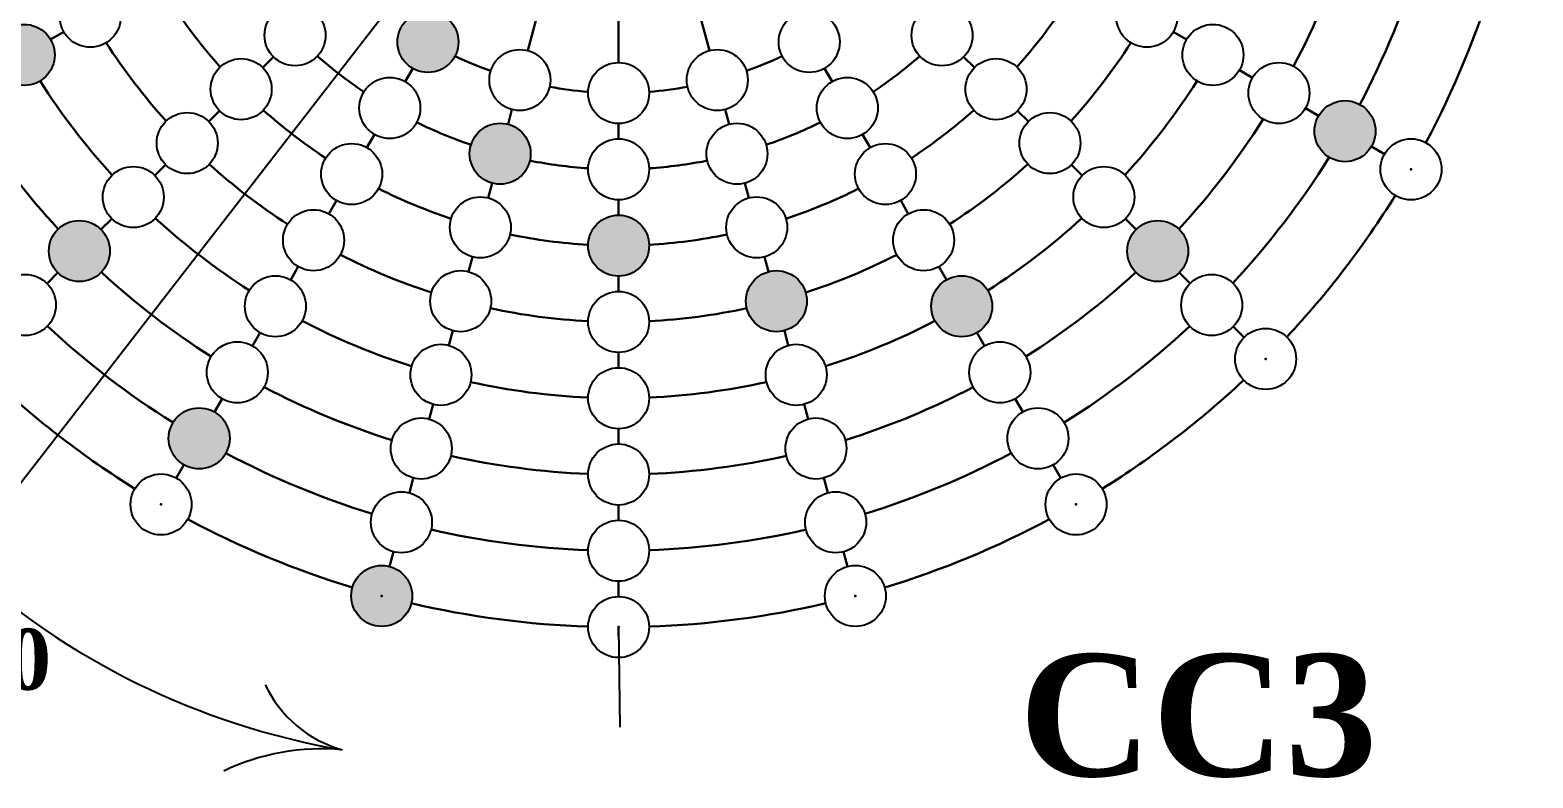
# Model space of a CAD drawing. Header units: inches. Extents: x 53 to 275, y 28 to 179.
# Drawn here: x 186.91 to 211.54, y 143 to 155.25 of the extents above; entities that cross this region are included whole.
import ezdxf

# ---------------------------------------------------------------- set-up
doc = ezdxf.new("R2010")
doc.units = ezdxf.units.IN
doc.header["$MEASUREMENT"] = 0

msp = doc.modelspace()

# ---------------------------------------------------------------- hatches: boundary and pattern name
h = msp.add_hatch(color=256)
h.set_gradient(color1=(214, 0, 214), color2=(250, 0, 250), one_color=1, tint=0.49)
h.paths.add_polyline_path([(193.174, 145.98, 1), (192.174, 145.98, 1)])
h.paths.add_polyline_path([(190.181, 148.561, 1), (189.181, 148.561, 1)])
h.paths.add_polyline_path([(188.217, 151.63, 1), (187.217, 151.63, 1)])
h.paths.add_polyline_path([(187.313, 154.844, 1), (186.313, 154.844, 1)])
h.paths.add_polyline_path([(187.397, 157.881, 1), (186.397, 157.881, 1)])
h.paths.add_polyline_path([(188.306, 160.469, 1), (187.306, 160.469, 1)])
h.paths.add_polyline_path([(189.812, 162.41, 1), (188.812, 162.41, 1)])
h.paths.add_polyline_path([(191.643, 163.594, 1), (190.643, 163.594, 1)])
h.paths.add_polyline_path([(200.181, 165.881, 1), (199.181, 165.881, 1)])
h.paths.add_polyline_path([(198.997, 167.713, 1), (197.997, 167.713, 1)])
h.paths.add_polyline_path([(197.056, 169.219, 1), (196.056, 169.219, 1)])
h.paths.add_polyline_path([(194.468, 170.128, 1), (193.468, 170.128, 1)])
h.paths.add_polyline_path([(191.431, 170.211, 1), (190.431, 170.211, 1)])
h.paths.add_polyline_path([(188.217, 169.308, 1), (187.217, 169.308, 1)])
h.paths.add_polyline_path([(185.148, 167.344, 1), (184.148, 167.344, 1)])
h.paths.add_polyline_path([(182.567, 164.351, 1), (181.567, 164.351, 1)])
h.paths.add_polyline_path([(193.931, 155.056, 1), (192.931, 155.056, 1)])
h.paths.add_polyline_path([(195.115, 153.224, 1), (194.115, 153.224, 1)])
h.paths.add_polyline_path([(197.056, 151.719, 1), (196.056, 151.719, 1)])
h.paths.add_polyline_path([(199.644, 150.809, 1), (198.644, 150.809, 1)])
h.paths.add_polyline_path([(202.681, 150.726, 1), (201.681, 150.726, 1)])
h.paths.add_polyline_path([(205.895, 151.63, 1), (204.895, 151.63, 1)])
h.paths.add_polyline_path([(208.964, 153.594, 1), (207.964, 153.594, 1)])
h.paths.add_polyline_path([(211.545, 156.586, 1), (210.545, 156.586, 1)])
h = msp.add_hatch(color=256)
h.set_gradient(color1=(255, 255, 0), color2=(250, 250, 0), one_color=1, tint=0.49)
h.paths.add_polyline_path([(200.181, 165.881, 1), (199.181, 165.881, 1)])
h.paths.add_polyline_path([(198.997, 167.713, 1), (197.997, 167.713, 1)])
h.paths.add_polyline_path([(197.056, 169.219, 1), (196.056, 169.219, 1)])
h.paths.add_polyline_path([(194.468, 170.128, 1), (193.468, 170.128, 1)])
h.paths.add_polyline_path([(191.431, 170.211, 1), (190.431, 170.211, 1)])
h.paths.add_polyline_path([(187.217, 169.308, 1), (188.217, 169.308, 1)])
h.paths.add_polyline_path([(185.148, 167.344, 1), (184.148, 167.344, 1)])
h.paths.add_polyline_path([(182.567, 164.351, 1), (181.567, 164.351, 1)])
h.paths.add_polyline_path([(191.643, 163.594, 1), (190.643, 163.594, 1)])
h.paths.add_polyline_path([(189.812, 162.41, 1), (188.812, 162.41, 1)])
h.paths.add_polyline_path([(188.306, 160.469, 1), (187.306, 160.469, 1)])
h.paths.add_polyline_path([(186.397, 157.881, 1), (187.397, 157.881, 1)])
h.paths.add_polyline_path([(186.313, 154.844, 1), (187.313, 154.844, 1)])
h.paths.add_polyline_path([(188.217, 151.63, 1), (187.217, 151.63, 1)])
h.paths.add_polyline_path([(190.181, 148.561, 1), (189.181, 148.561, 1)])
h.paths.add_polyline_path([(193.174, 145.98, 1), (192.174, 145.98, 1)])
h.paths.add_polyline_path([(193.931, 155.056, 1), (192.931, 155.056, 1)])
h.paths.add_polyline_path([(195.115, 153.224, 1), (194.115, 153.224, 1)])
h.paths.add_polyline_path([(197.056, 151.719, 1), (196.056, 151.719, 1)])
h.paths.add_polyline_path([(199.644, 150.809, 1), (198.644, 150.809, 1)])
h.paths.add_polyline_path([(202.681, 150.726, 1), (201.681, 150.726, 1)])
h.paths.add_polyline_path([(204.895, 151.63, 1), (205.895, 151.63, 1)])
h.paths.add_polyline_path([(207.964, 153.594, 1), (208.964, 153.594, 1)])
h.paths.add_polyline_path([(210.545, 156.586, 1), (211.545, 156.586, 1)])

# ---------------------------------------------------------------- linework, layer by layer
at = {"color": 1}
msp.add_line((196.556, 160.464), (185.751, 146.534), dxfattribs=at)
at = {"lineweight": 30}
for p, q in [((195.068, 154.915), (195.391, 156.122)), ((196.556, 155.969), (196.556, 154.719)), ((198.044, 154.915), (197.721, 156.122)), ((187.246, 155.094), (187.463, 155.219)), ((205.866, 155.094), (205.649, 155.219)), ((190.899, 154.812), (190.722, 154.635)), ((202.213, 154.812), (202.39, 154.635)), ((193.181, 154.623), (193.056, 154.407)), ((200.056, 154.407), (199.931, 154.623)), ((206.948, 154.469), (206.732, 154.594)), ((190.015, 153.928), (189.839, 153.751)), ((194.744, 153.707), (194.809, 153.949)), ((198.368, 153.707), (198.303, 153.949)), ((203.097, 153.928), (203.274, 153.751)), ((208.031, 153.844), (207.814, 153.969)), ((192.556, 153.541), (192.431, 153.324)), ((196.556, 153.719), (196.556, 153.469)), ((200.681, 153.324), (200.556, 153.541)), ((209.113, 153.219), (208.897, 153.344)), ((189.131, 153.044), (188.955, 152.867)), ((203.981, 153.044), (204.157, 152.867)), ((194.421, 152.5), (194.486, 152.741)), ((198.691, 152.5), (198.627, 152.741)), ((191.931, 152.458), (191.806, 152.241)), ((196.556, 152.469), (196.556, 152.219)), ((201.306, 152.241), (201.181, 152.458)), ((188.248, 152.16), (188.071, 151.983)), ((204.865, 152.16), (205.041, 151.983)), ((194.097, 151.292), (194.162, 151.534)), ((199.015, 151.292), (198.95, 151.534)), ((187.364, 151.276), (187.187, 151.1)), ((191.306, 151.375), (191.181, 151.159)), ((201.931, 151.159), (201.806, 151.375)), ((205.748, 151.276), (205.925, 151.1)), ((196.556, 151.219), (196.556, 150.969)), ((190.681, 150.293), (190.556, 150.076)), ((193.774, 150.085), (193.838, 150.326)), ((199.338, 150.085), (199.274, 150.326)), ((202.556, 150.076), (202.431, 150.293)), ((206.632, 150.392), (206.809, 150.216)), ((196.556, 149.969), (196.556, 149.719)), ((190.056, 149.21), (189.931, 148.994)), ((193.45, 148.878), (193.515, 149.119)), ((199.662, 148.878), (199.597, 149.119)), ((203.181, 148.994), (203.056, 149.21)), ((196.556, 148.719), (196.556, 148.469)), ((189.431, 148.128), (189.306, 147.911)), ((203.806, 147.911), (203.681, 148.128)), ((193.127, 147.67), (193.191, 147.912)), ((199.985, 147.67), (199.921, 147.912)), ((196.556, 147.469), (196.556, 147.219)), ((192.803, 146.463), (192.868, 146.704)), ((200.309, 146.463), (200.244, 146.704)), ((196.556, 146.219), (196.556, 145.969)), ((196.556, 145.469), (196.556, 145.319))]:
    msp.add_line(p, q, dxfattribs=at)
at = {"color": 4}
msp.add_line((196.556, 145.469), (196.576, 143.832), dxfattribs=at)
for centre in [(187.896, 155.469), (205.216, 155.469), (191.253, 155.165), (193.431, 155.056), (199.681, 155.056), (201.859, 155.165), (186.813, 154.844), (206.299, 154.844), (190.369, 154.282), (194.938, 154.432), (196.556, 154.219), (198.174, 154.432), (202.743, 154.282), (207.381, 154.219), (192.806, 153.974), (200.306, 153.974), (208.464, 153.594), (189.485, 153.398), (203.627, 153.398), (194.615, 153.224), (198.497, 153.224), (192.181, 152.891), (196.556, 152.969), (200.931, 152.891), (209.546, 152.969), (188.601, 152.514), (204.511, 152.514), (194.291, 152.017), (198.821, 152.017), (191.556, 151.808), (201.556, 151.808), (187.717, 151.63), (196.556, 151.719), (205.395, 151.63), (193.968, 150.809), (199.144, 150.809), (186.833, 150.746), (190.931, 150.726), (202.181, 150.726), (206.279, 150.746), (196.556, 150.469), (207.163, 149.862), (190.306, 149.643), (193.644, 149.602), (199.468, 149.602), (202.806, 149.643), (196.556, 149.219), (189.681, 148.561), (203.431, 148.561), (193.321, 148.395), (199.791, 148.395), (196.556, 147.969), (189.056, 147.478), (204.056, 147.478), (192.997, 147.187), (200.115, 147.187), (196.556, 146.719), (192.674, 145.98), (200.438, 145.98), (196.556, 145.469)]:
    msp.add_circle(centre, 0.5, dxfattribs=at)
at = {"lineweight": 30}
for radius, start, end in [(12.5, 332.292, 342.708), (13.75, 332.0836, 342.9164), (15, 331.9099, 343.0901), (8.75, 213.2745, 221.7255), (8.75, 318.2745, 326.7255), (10, 212.8651, 222.1349), (10, 317.8651, 327.1349), (7.5, 228.8204, 236.1796), (6.25, 244.5849, 250.4151), (6.25, 289.5849, 295.4151), (7.5, 303.8204, 311.1796), (11.25, 212.5467, 222.4533), (6.25, 259.5849, 265.4151), (6.25, 274.5849, 280.4151), (11.25, 317.5467, 327.4533), (12.5, 212.292, 222.708), (8.75, 228.2745, 236.7255), (7.5, 243.8204, 251.1796), (7.5, 288.8204, 296.1796), (8.75, 303.2745, 311.7255), (12.5, 317.292, 327.708), (10, 227.8651, 237.1349), (7.5, 258.8204, 266.1796), (7.5, 273.8204, 281.1796), (10, 302.8651, 312.1349), (13.75, 317.0836, 327.9164), (8.75, 243.2745, 251.7255), (8.75, 288.2745, 296.7255), (15, 316.9099, 328.0901), (11.25, 227.5467, 237.4533), (11.25, 302.5467, 312.4533), (8.75, 258.2745, 266.7255), (8.75, 273.2745, 281.7255), (10, 242.8651, 252.1349), (10, 287.8651, 297.1349), (12.5, 227.292, 237.708), (12.5, 302.292, 312.708), (10, 257.8651, 267.1349), (10, 272.8651, 282.1349), (13.75, 227.0836, 237.9164), (11.25, 242.5467, 252.4533), (11.25, 287.5467, 297.4533), (13.75, 302.0836, 312.9164), (15, 226.9099, 238.0901), (12.5, 242.292, 252.708), (11.25, 257.5467, 267.4533), (11.25, 272.5467, 282.4533), (12.5, 287.292, 297.708), (15, 301.9099, 313.0901), (13.75, 242.0836, 252.9164), (13.75, 287.0836, 297.9164), (12.5, 257.292, 267.708), (12.5, 272.292, 282.708), (15, 241.9099, 253.0901), (15, 286.9099, 298.0901), (13.75, 257.0836, 267.9164), (13.75, 272.0836, 282.9164), (15, 256.9099, 268.0901), (15, 271.9099, 283.0901)]:
    msp.add_arc((196.556, 160.469), radius, start, end, dxfattribs=at)
at = {"color": 1}
for centre, radius, start, end in [((194.147, 155.726), 12.45, 227.5894, 260.1793), ((192.566, 145.38), 1.996, 205.3391, 254.2353), ((191.694, 139.724), 3.75, 84.9513, 115.44)]:
    msp.add_arc(centre, radius, start, end, dxfattribs=at)
at = {"lineweight": 30}
for p in [(209.546, 152.969), (207.163, 149.862), (189.056, 147.478), (204.056, 147.478), (192.674, 145.98), (200.438, 145.98), (196.556, 145.469)]:
    msp.add_point(p, dxfattribs=at)

# ---------------------------------------------------------------- texts
at = {"color": 1, "attachment_point": 1}
for s, insert, char_height, width in [('{\\fTimes New Roman|b1|i0|c0|p18;C0}', (185.41, 145.442), 1, 1.78792), ('{\\fTimes New Roman|b1|i0|c0|p18;CC3}', (203.12, 145.028), 2, 6.67539)]:
    msp.add_mtext(s, dxfattribs=dict(at, insert=insert, char_height=char_height, width=width))

doc.saveas('drawing.dxf')
